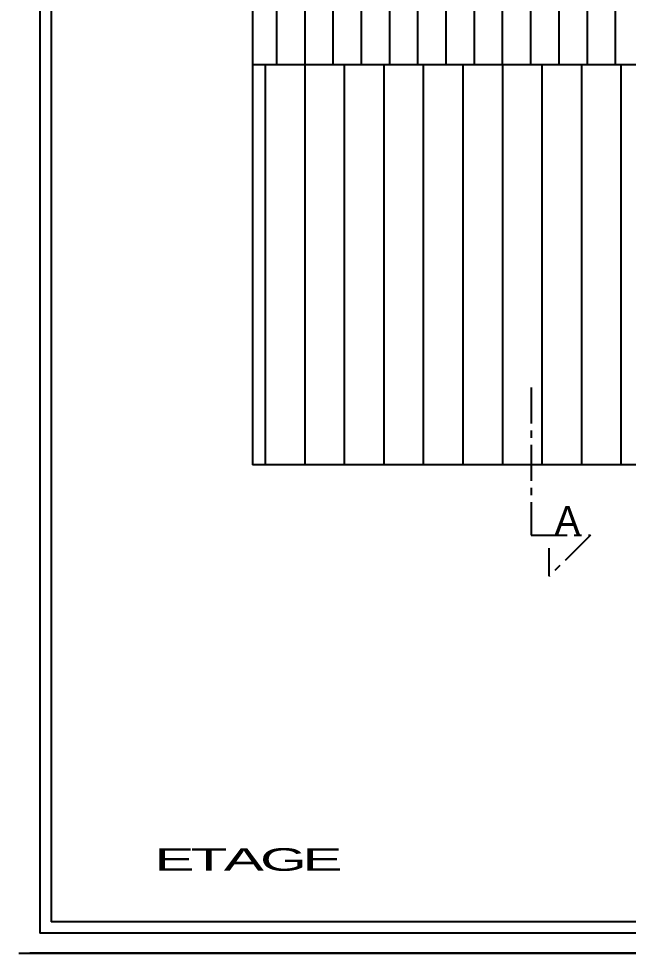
# Model space of a CAD drawing. Header units: millimetres. Extents: x -44462 to 306987, y -116160 to 12874.
# Drawn here: x 6142 to 6682, y -37836 to -37007 of the extents above; entities that cross this region are included whole.
import ezdxf

# ---------------------------------------------------------------- set-up
doc = ezdxf.new("R2010")
doc.units = ezdxf.units.MM
doc.linetypes.add('AXES', pattern=[50.8, 31.75, -6.35, 6.35, -6.35])
for name, color, linetype in [('AVP_HACHURES', 8, 'Continuous'), ('chassis fen.portes', 1, 'Continuous'), ('MURS', 7, 'Continuous'), ('ROUGE', 1, 'Continuous'), ('TEXTE', 1, 'Continuous')]:
    doc.layers.add(name, color=color, linetype=linetype)
doc.styles.add('century', font='GOTHIC.TTF', dxfattribs={"height": 12})
doc.styles.add('CENTURY GOTHIC', font='GOTHIC.TTF')

# ---------------------------------------------------------------- blocks, each defined once
blk = doc.blocks.new('PETIT CARTOUCHE_HOR')
at = {"color": 1}
blk.add_line((0, 0), (-2090, 0), dxfattribs=at)
at = {"layer": 'chassis fen.portes', "color": 2, "linetype": 'Continuous'}
for p in [(-2081.31, 1465.65), (-223.46, 18)]:
    blk.add_line(p, (-2081.31, 18), dxfattribs=at)
at = {"layer": 'chassis fen.portes', "color": 5, "linetype": 'Continuous'}
for p in [(-2071.31, 1455.65), (-233.46, 28)]:
    blk.add_line(p, (-2071.31, 28), dxfattribs=at)
at = {"layer": 'chassis fen.portes', "color": 1, "linetype": 'Continuous'}
blk.add_line((-2100, 0), (-86.26, 0), dxfattribs=at)
at = {"style": 'CENTURY GOTHIC'}
for tag, p, height in [('DATE', (-210.16, 171.36), 20), ('DOSSIERN°', (-210.16, 111.51), 20), ('COMMENTAIRE', (-210.16, 95.35), 12), ('COMMENTAIRESUITE', (-210.16, 79.7), 12), ('FEUILLEN°', (-221.99, 32.69), 20), ('TOTALFEUILLES', (-181.65, 32.69), 20), ('ÉCH.', (-103.23, 32.69), 12)]:
    blk.add_attdef(tag, p, '', height=height, dxfattribs=at)

msp = doc.modelspace()

# ---------------------------------------------------------------- hatches: boundary and pattern name
at = {"layer": 'ROUGE'}
h = msp.add_hatch(dxfattribs=at)
h.set_pattern_fill('_USER', color=256, scale=25, angle=90, style=0, pattern_type=0)
h.set_pattern_definition([(90, (18995.7, -10002.692), (-25, 2e-15), [])])
h.paths.add_polyline_path([(6729.24, -37048.08), (6729.24, -36893.08), (6724.24, -36893.08), (6724.24, -36813.08), (6729.24, -36813.08), (6729.24, -36693.08), (6349.24, -36693.08), (6349.24, -37048.08)])
h = msp.add_hatch(dxfattribs=at)
h.set_pattern_fill('_USER', color=256, scale=35, angle=90, style=0, pattern_type=0)
h.set_pattern_definition([(90, (18995.7, -10052.692), (-35, 2e-15), [])])
h.paths.add_polyline_path([(6729.24, -37403.08), (6729.24, -37283.08), (6724.24, -37283.08), (6724.24, -37203.08), (6729.24, -37203.08), (6729.24, -37048.08), (6349.24, -37048.08), (6349.24, -37403.08)])

# ---------------------------------------------------------------- linework, layer by layer
at = {"layer": 'AVP_HACHURES', "color": 6, "linetype": 'AXES'}
for p, q in [((6595.99, -37334.55), (6595.99, -37465.32)), ((6595.99, -37465.32), (6648.38, -37465.32)), ((6648.38, -37465.32), (6611.9, -37501.79)), ((6611.9, -37501.79), (6611.9, -37476.82))]:
    msp.add_line(p, q, dxfattribs=at)
at = {"layer": 'ROUGE'}
for p, q in [((6349.24, -36693.08), (6349.24, -37403.08)), ((6349.24, -37048.08), (6734.8, -37048.08)), ((6729.24, -37403.08), (6349.24, -37403.08))]:
    msp.add_line(p, q, dxfattribs=at)

# ---------------------------------------------------------------- block references
at = {"color": 1}
msp.add_blockref('PETIT CARTOUCHE_HOR', (8242.09, -37835.99), dxfattribs=at)

# ---------------------------------------------------------------- texts
at = {"layer": 'MURS', "color": 7, "linetype": 'Continuous', "insert": (6616.9, -37439.49), "char_height": 25, "width": 155.7943, "attachment_point": 1, "style": 'century'}
msp.add_mtext('A', dxfattribs=at)
at = {"layer": 'TEXTE', "insert": (6262.15, -37742.84), "char_height": 20, "width": 211.2406, "attachment_point": 1, "style": 'CENTURY GOTHIC'}
msp.add_mtext('\\pi-30,l30,t30;{\\W2;\\T0.9;ETAGE}', dxfattribs=at)

doc.saveas('drawing.dxf')
